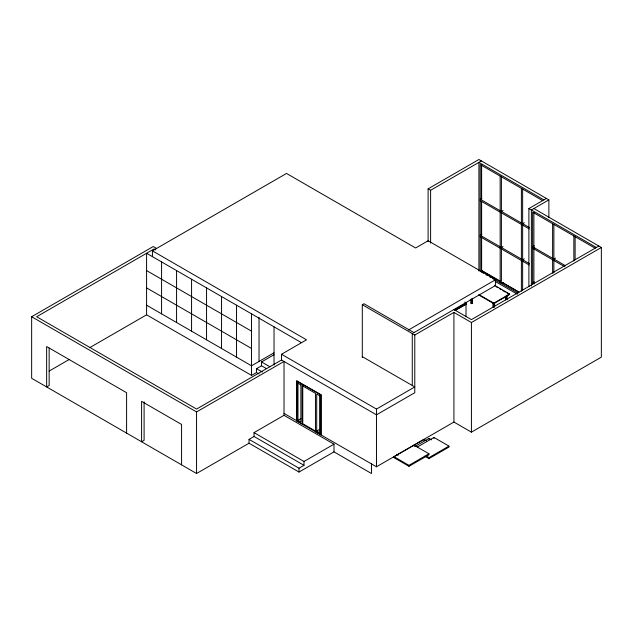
<?xml version="1.0" encoding="UTF-8"?>
<svg xmlns="http://www.w3.org/2000/svg" width="633" height="633" viewBox="0 0 633 633"><rect width="100%" height="100%" fill="white"/><g stroke="black" fill="none" stroke-linecap="round" stroke-linejoin="round"><path stroke-width="0.95" d="M371.468 463.886L371.468 473.508L333.995 451.867L299.005 472.06L249.038 443.211L196.562 473.508L31.65 378.289L31.65 316.737L153.249 246.538L156.58 248.46M152.418 256.634L152.418 250.858L286.52 173.442L415.612 247.978L428.106 240.762L495.576 279.715L495.576 285.483L413.563 332.831M49.145 371.08L69.282 359.449M89.672 347.683L146.587 314.815L251.53 375.409L256.531 372.521L259.032 373.961M428.106 241.64L428.106 188.832L478.912 159.492L548.874 199.886L548.874 217.665M428.106 188.832L430.606 190.272L481.412 160.94M481.832 198.208L480.162 199.166L529.307 227.54M501.399 211.43L503.069 210.465M274.026 352.803L251.53 365.787L146.587 305.201M481.832 234.273L480.162 235.231L529.307 263.605M256.531 372.521L256.531 368.675L261.532 365.787L261.532 361.941L274.026 354.733M362.305 357.534L362.305 304.718L363.975 303.753L413.95 332.61M528.887 286.575L528.887 208.542L546.382 198.446M362.305 304.718L414.781 335.015L414.781 392.721L376.469 414.837L281.519 360.019L281.519 354.251L306.507 339.818L152.418 250.858M548.874 199.886L531.388 209.99L531.388 286.045M281.788 359.861L196.562 409.068L36.651 316.737L154.088 248.935L155.789 249.924M31.65 316.737L196.562 411.948L284.019 361.459L284.019 415.319L333.995 444.168L333.995 451.867M522.644 223.694L524.306 222.729M501.399 247.495L503.069 246.538M481.832 270.338L480.162 271.296L480.162 164.548L542.631 200.614M302.131 424.094L296.719 420.969L296.924 380.939L321.081 394.881L321.081 434.792L315.456 431.785L315.456 393.322L302.131 385.624L302.131 424.094L376.469 466.774L453.924 422.053L471.419 432.149L601.35 357.131L601.35 247.495L533.888 208.542M534.299 245.81L532.638 246.775L565.538 265.765M522.644 259.759L524.306 258.794M408.435 330.022L495.576 279.715M454.439 309.956L466.418 303.033L466.418 303.998L455.238 310.455M455.174 310.249L466.212 304.117M503.069 282.603L501.399 283.56L501.399 176.805M414.781 335.015L453.924 312.409L471.419 322.514L601.35 247.495M470.881 299.251L470.881 303.167L471.712 302.685L472.542 303.167L472.542 298.27M470.881 303.167L471.712 303.642L472.542 303.167M553.875 259.039L555.545 258.074M254.031 432.632L304.006 461.481L304.006 465.326L254.031 436.477L254.031 432.632L284.019 415.319M296.719 381.058L321.081 394.881M249.038 443.211L249.038 439.365L254.031 436.477M478.54 294.843L493.78 303.642L509.605 294.511L509.605 294.029L493.78 303.16L479.387 294.851M534.299 281.875L532.638 282.84L534.299 283.798M598.85 246.055L471.419 319.625L453.924 309.529M296.719 420.969L296.924 380.939M300.881 384.904L297.969 383.218L297.969 420.249L300.881 418.563M319.625 395.72L316.706 394.043L316.706 431.065L319.625 429.388M281.519 354.251L376.469 409.068L414.781 386.945L362.305 356.656M304.006 461.481L333.995 444.168M249.038 439.365L299.005 468.214L304.006 465.326M413.966 446.107L413.966 445.141L428.96 453.798L428.96 454.763L408.973 466.299L393.979 457.651L393.979 456.686L423.968 439.373L426.46 440.821M414.805 446.589L428.96 438.416L431.461 439.856M417.297 447.072L433.961 437.45L448.947 446.107L448.947 447.072L428.96 458.609L424.798 456.203M393.979 456.686L408.973 465.342L428.96 453.798M426.46 456.203L428.96 457.651L448.947 446.107M543.882 199.886L478.912 162.38L478.912 271.035M528.887 208.542L596.349 247.495M595.107 248.215L532.638 212.15L532.638 284.28M480.162 200.614L529.307 228.98M532.638 248.215L564.699 266.73M480.162 236.679L529.307 265.045M500.45 281.329L481.618 270.457L481.618 236.853M503.013 282.809L518.419 291.702M500.236 281.448L481.412 270.576L481.412 236.971M501.953 282.437L519.068 292.319M480.993 271.779L483.493 273.227M485.994 274.667L487.663 275.624M489.325 276.589L490.994 277.547M492.656 278.512L518.063 293.182M495.156 281.4L517.383 294.226M494.365 285.23L509.605 294.029M496.058 286.686L497.752 287.667M499.445 288.64L501.138 289.621M502.831 290.594L505.371 292.066M507.065 293.039L508.758 294.021M464.725 302.06L466.418 303.033M301.379 342.635L146.587 253.263L146.587 314.815M146.587 270.576L251.53 331.17M146.587 287.888L251.53 348.474M261.532 361.941L269.856 366.752M261.532 365.787L266.525 368.675M256.531 368.675L262.363 372.038M396.48 454.28L398.141 455.246M297.969 420.249L300.881 421.934L300.881 384.46M316.706 431.065L319.625 432.75L319.625 395.277M315.258 430.938L302.764 423.73L302.764 385.26M284.019 413.396L301.569 423.524M575.112 236.679L575.112 259.759M573.862 235.951L573.862 260.962M553.875 224.414L553.875 272.981M552.625 223.694L552.625 273.219M533.888 212.419L533.888 282.603M522.644 189.069L522.644 290.056M521.394 188.349L521.394 291.251M507.112 294.986L507.112 299.884M506.273 295.469L506.273 299.385M505.443 296.948L505.443 299.884M500.157 176.085L500.157 282.84M494.618 303.183L494.618 307.1M493.78 302.685L493.78 307.575M492.949 303.183L492.949 307.1M481.618 164.691L481.618 199.292M481.618 201.262L481.618 234.875M481.412 164.809L481.412 199.411M481.412 201.389L481.412 234.993M471.712 298.752L471.712 303.642M471.419 322.514L471.419 432.149M466.007 303.998L466.007 316.5M453.924 312.409L453.924 422.053M433.961 437.45L433.961 438.416M430.606 190.272L430.606 243.088M428.96 438.416L428.96 439.373M428.96 457.651L428.96 458.609M423.968 439.373L423.968 440.339M412.281 333.567L412.281 385.41M408.973 465.342L408.973 466.299M376.469 409.068L376.469 466.774M320.876 395L320.876 434.911M299.005 468.214L299.005 472.06M274.026 326.842L274.026 365.051M259.032 317.37L259.032 361.459M251.53 313.857L251.53 375.409M236.544 305.201L236.544 357.131M221.55 296.545L221.55 348.482M206.556 287.888L206.556 339.826M196.562 411.948L196.562 473.508M191.57 279.232L191.57 331.17M181.568 464.851L181.568 424.458L141.594 401.369L141.594 441.771L144.095 440.323L144.095 401.9M176.575 270.576L176.575 322.514M161.581 261.92L161.581 313.857M126.6 433.114L126.6 392.721L46.644 346.552L46.644 386.945L49.145 385.505L49.145 348.071"/></g></svg>
